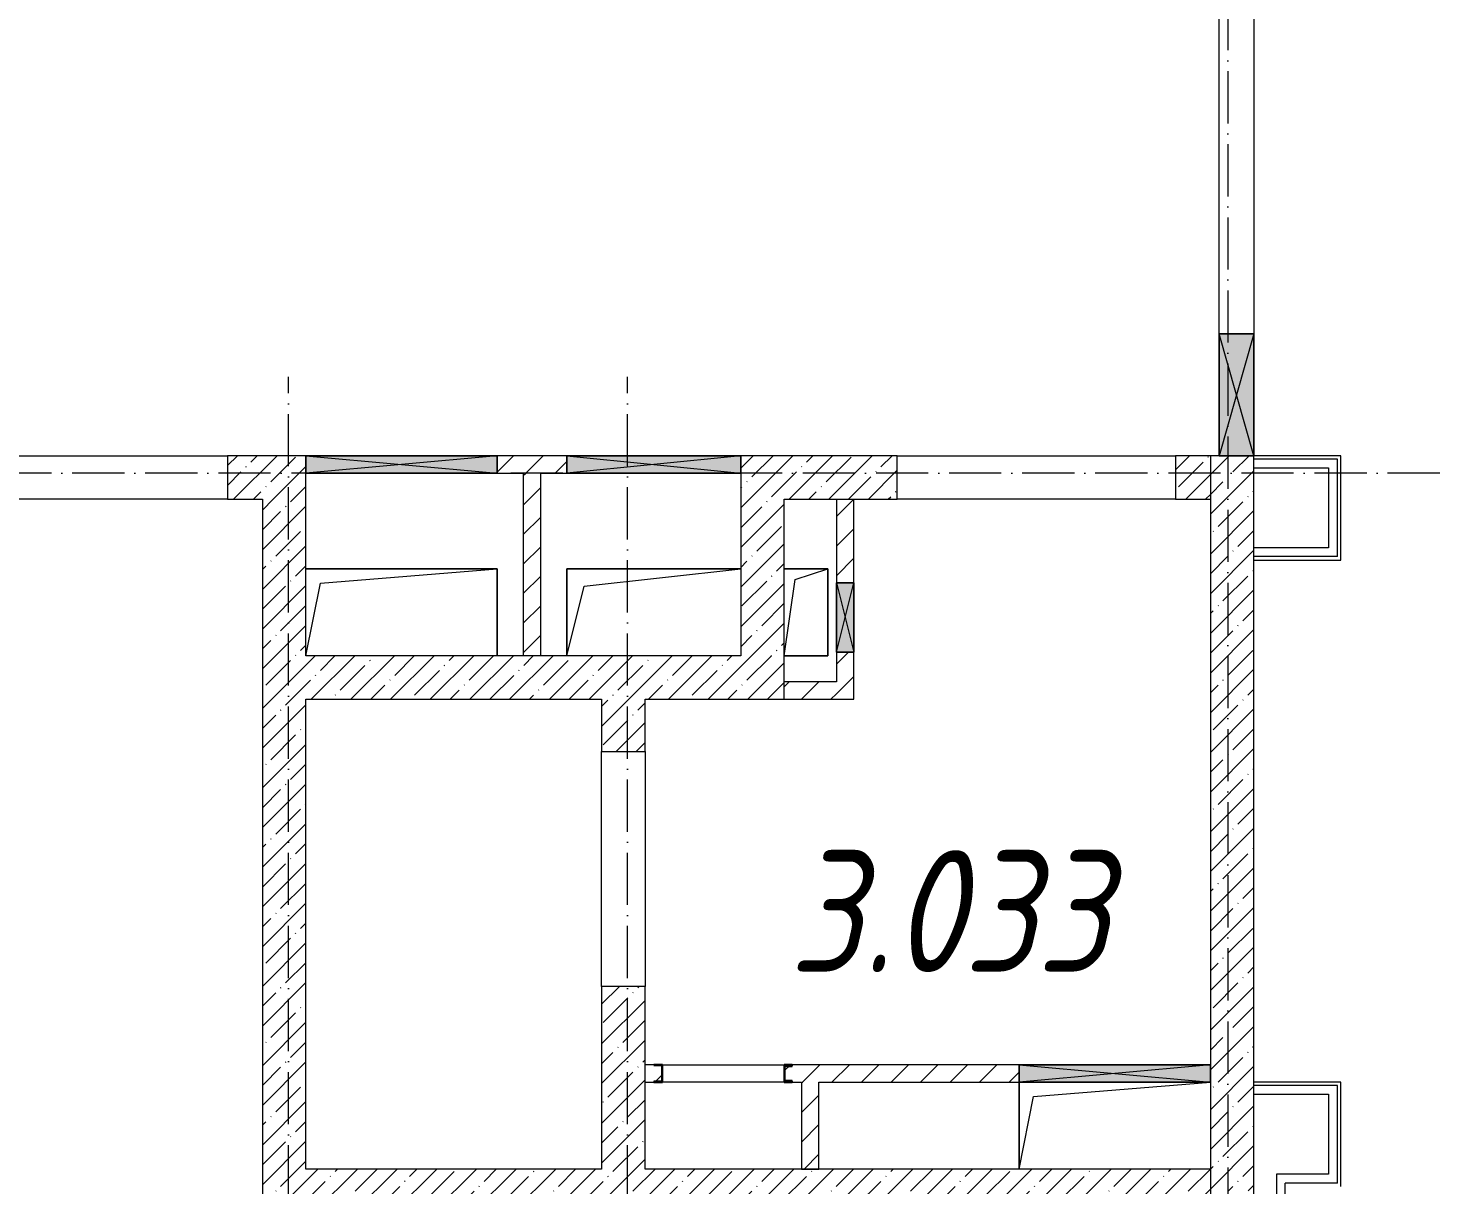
# Model space of a CAD drawing. Header units: millimetres. Extents: x -12989 to 629078, y -109036 to 555275.
# Drawn here: x 605714 to 613829, y -88625 to -81978 of the extents above; entities that cross this region are included whole.
import ezdxf

# ---------------------------------------------------------------- set-up
doc = ezdxf.new("R2010")
doc.units = ezdxf.units.MM
doc.linetypes.add('50_200_ШТРИХ_1Т_ш5_п1_п1_', pattern=[700, 500, -100, 0, -100])
for name, color, linetype, lineweight in [('A-DETL-GENF-OTLN', 7, 'Continuous', 9), ('A-FLOR-____-OTLN', 7, 'Continuous', 9), ('A-GENM-____-MCUT', 7, 'Continuous', 25), ('A-GENM-____-OTLN', 7, 'Continuous', 9), ('A-GENM-____-OTLN-1', 7, 'Continuous', 25), ('A-GLAZ-____-OTLN', 7, 'Continuous', 9), ('A-WALL-____-MCUT-1', 7, 'Continuous', 9), ('A-WALL-____-MCUT-3', 7, 'Continuous', 9), ('A-WALL-____-OTLN', 7, 'Continuous', 9), ('A-WALL-____-PATT-1', 7, 'Continuous', 9), ('A-WALL-FNSH-MCUT-1', 7, 'Continuous', 9), ('I-WALL-____-OTLN', 7, 'Continuous', 9), ('S-GRID-____-OTLN-1', 7, '50_200_ШТРИХ_1Т_ш5_п1_п1_', 9), ('Марки помещений', 7, 'Continuous', 9)]:
    doc.layers.add(name, color=color, linetype=linetype, lineweight=lineweight)
doc.styles.add('ISOCPEUR_I_2', font='isocpeui.ttf', dxfattribs={"width": 0.85, "height": 2.3})
pattern_1 = [(45, (523510.01, -90515.61), (-84.85281, 84.85281), [])]
pattern_2 = [(45, (523510, -90515.61), (-114.04925, 114.04925), []), (45, (523624.06, -90515.61), (-114.04925, 114.04925), [201.612, -40.322, 3.353, -36.97])]

# ---------------------------------------------------------------- blocks, each defined once
blk = doc.blocks.new('154_Фахверк_СКБ_Швеллер - Тип_100_3960_зеркало-28515619-АР1_План отверстий 3 этажа в осях 1-64_А-ГГ')
at = {"layer": 'A-GENM-____-MCUT'}
for p, q in [((175, 50), (125, 50)), ((125, 50), (125, -50)), ((128, 47), (175, 47)), ((128, -47), (128, 47)), ((175, 47), (175, 50)), ((125, -50), (175, -50)), ((175, -47), (128, -47)), ((175, -50), (175, -47))]:
    blk.add_line(p, q, dxfattribs=at)
blk = doc.blocks.new('154_Стойка_СКБ_Швеллер - СМ-2180_100-28318692-АР1_План отверстий 3 этажа в осях 1-64_А-ГГ')
at = {"layer": 'A-GENM-____-MCUT'}
for p, q in [((171, 50), (125, 50)), ((125, 50), (125, -50)), ((129.5, 42.4), (171, 42.4)), ((129.5, -42.4), (129.5, 42.4)), ((171, 42.4), (171, 50)), ((125, -50), (171, -50)), ((171, -42.4), (129.5, -42.4)), ((171, -50), (171, -42.4))]:
    blk.add_line(p, q, dxfattribs=at)
blk = doc.blocks.new('AR_Отверстие прямоугольное _в плите_ - AR_Отверстие прямоугольное _в плите_-V171-АР1_План отверстий 3 этажа в осях 1-64_А-ГГ')
at = {"layer": 'A-GENM-____-OTLN'}
for p, q in [((125, 250), (-125, 250)), ((-62.5, 187.5), (125, 250)), ((125, -250), (125, 250)), ((-125, -250), (-62.5, 187.5)), ((-125, -250), (125, -250))]:
    blk.add_line(p, q, dxfattribs=at)
blk = doc.blocks.new('AR_Отверстие прямоугольное _в плите_ - AR_Отверстие прямоугольное _в плите_-V206-АР1_План отверстий 3 этажа в осях 1-64_А-ГГ')
at = {"layer": 'A-GENM-____-OTLN'}
for p, q in [((500, 250), (-500, 250)), ((-500, 250), (-500, -250)), ((-400, 150), (500, 250)), ((-500, -250), (-400, 150))]:
    blk.add_line(p, q, dxfattribs=at)
blk = doc.blocks.new('AR_Отверстие прямоугольное _в плите_ - AR_Отверстие прямоугольное _в плите_-30552508-АР1_План отверстий 3 этажа в осях 1-64_А-ГГ')
at = {"layer": 'A-GENM-____-OTLN'}
for p, q in [((550, 250), (-550, 250)), ((-466.7, 166.7), (550, 250)), ((550, -250), (550, 250)), ((-550, -250), (-466.7, 166.7))]:
    blk.add_line(p, q, dxfattribs=at)
blk = doc.blocks.new('AR_Отверстие прямоугольное _в плите_ - AR_Отверстие прямоугольное _в плите_-V211-АР1_План отверстий 3 этажа в осях 1-64_А-ГГ')
at = {"layer": 'A-GENM-____-OTLN'}
for p, q in [((-550, 250), (-550, -250)), ((-466.7, 166.7), (550, 250)), ((-550, -250), (-466.7, 166.7))]:
    blk.add_line(p, q, dxfattribs=at)
blk = doc.blocks.new('AR_Отверстие прямоугольное _в стене_ - AR_Отверстие прямоугольное _в стене__ЭОМ-36424574-АР1_План отверстий 3 этажа в осях 1-64_А-ГГ')
at = {"layer": 'A-GLAZ-____-OTLN'}
blk.add_hatch(color=256, dxfattribs=at).paths.add_polyline_path([(350, 100), (-350, 100), (-350, -100), (350, -100)], flags=0)
at = {"layer": 'A-DETL-GENF-OTLN'}
for p, q in [((-350, -100), (-350, 100)), ((-350, 100), (350, 100)), ((350, 100), (-350, -100)), ((-350, 100), (350, -100)), ((350, 100), (-350, 100)), ((-350, 100), (-350, -100)), ((350, 100), (350, -100)), ((350, -100), (350, 100)), ((350, -100), (-350, -100)), ((-350, -100), (350, -100))]:
    blk.add_line(p, q, dxfattribs=at)
blk = doc.blocks.new('AR_Отверстие прямоугольное _в стене_ - AR_Отверстие прямоугольное _в стене__ОВ-36916333-АР1_План отверстий 3 этажа в осях 1-64_А-ГГ')
at = {"layer": 'A-GLAZ-____-OTLN'}
blk.add_hatch(color=256, dxfattribs=at).paths.add_polyline_path([(-90.5, -50), (550, -50), (550, 50), (-550, 50), (-550, -50)], flags=0)
at = {"layer": 'A-DETL-GENF-OTLN'}
for p, q in [((-550, -50), (-550, 50)), ((-550, 50), (550, 50)), ((550, 50), (-550, -50)), ((-550, 50), (550, -50)), ((550, 50), (-550, 50)), ((-550, 50), (-550, -50)), ((550, 50), (550, -50)), ((550, -50), (550, 50)), ((550, -50), (-550, -50)), ((-550, -50), (550, -50))]:
    blk.add_line(p, q, dxfattribs=at)
blk = doc.blocks.new('AR_Отверстие прямоугольное _в стене_ - AR_Отверстие прямоугольное _в стене__ОВ-36971683-АР1_План отверстий 3 этажа в осях 1-64_А-ГГ')
at = {"layer": 'A-GLAZ-____-OTLN'}
blk.add_hatch(color=256, dxfattribs=at).paths.add_polyline_path([(500, -50), (500, 50), (-500, 50), (-500, -50)], flags=0)
at = {"layer": 'A-DETL-GENF-OTLN'}
for p, q in [((-500, -50), (-500, 50)), ((-500, 50), (500, 50)), ((500, 50), (-500, -50)), ((-500, 50), (500, -50)), ((500, 50), (-500, 50)), ((-500, 50), (-500, -50)), ((500, 50), (500, -50)), ((500, -50), (500, 50)), ((500, -50), (-500, -50)), ((-500, -50), (500, -50))]:
    blk.add_line(p, q, dxfattribs=at)
blk = doc.blocks.new('AR_Отверстие прямоугольное _в стене_ - AR_Отверстие прямоугольное _в стене__ОВ-36913595-АР1_План отверстий 3 этажа в осях 1-64_А-ГГ')
at = {"layer": 'A-GLAZ-____-OTLN'}
blk.add_hatch(color=256, dxfattribs=at).paths.add_polyline_path([(550, -50), (550, 50), (-550, 50), (-550, -50), (474.6, -50)], flags=0)
at = {"layer": 'A-DETL-GENF-OTLN'}
for p, q in [((-550, -50), (-550, 50)), ((-550, 50), (550, 50)), ((550, 50), (-550, -50)), ((-550, 50), (550, -50)), ((550, 50), (-550, 50)), ((-550, 50), (-550, -50)), ((550, 50), (550, -50)), ((550, -50), (550, 50)), ((550, -50), (-550, -50)), ((-550, -50), (550, -50))]:
    blk.add_line(p, q, dxfattribs=at)
blk = doc.blocks.new('AR_Отверстие прямоугольное _в стене_ - AR_Отверстие прямоугольное _в стене__ОВ-36970111-АР1_План отверстий 3 этажа в осях 1-64_А-ГГ')
at = {"layer": 'A-GLAZ-____-OTLN'}
blk.add_hatch(color=256, dxfattribs=at).paths.add_polyline_path([(-200, -50), (200, -50), (200, 50), (-200, 50)], flags=0)
at = {"layer": 'A-DETL-GENF-OTLN'}
for p, q in [((-200, -50), (-200, 50)), ((-200, 50), (200, 50)), ((200, 50), (-200, -50)), ((-200, 50), (200, -50)), ((200, 50), (-200, 50)), ((-200, 50), (-200, -50)), ((200, 50), (200, -50)), ((200, -50), (200, 50)), ((200, -50), (-200, -50)), ((-200, -50), (200, -50))]:
    blk.add_line(p, q, dxfattribs=at)
blk = doc.blocks.new('3эт')
at = {"layer": 'S-GRID-____-OTLN-1', "color": 251, "ltscale": 0.6, "true_color": 0x636466}
for p, q in [((372870.7, -36982.5), (372870.7, -91346.1)), ((367470.7, -91346.1), (367470.7, -80328.4)), ((369420.7, -91346.1), (369420.7, -80328.4)), ((374089.5, -80882.4), (279101.9, -80882.4))]:
    blk.add_line(p, q, dxfattribs=at)

msp = doc.modelspace()

# ---------------------------------------------------------------- hatches: boundary and pattern name
at = {"layer": 'A-WALL-____-PATT-1'}
h = msp.add_hatch(dxfattribs=at)
h.set_pattern_fill('FP_38', color=256, style=0, pattern_type=2)
h.set_pattern_definition(pattern_2)
h.paths.add_polyline_path([(607310.0077, -84684.5723), (607310.0077, -84434.5723), (606860.0077, -84434.5723), (606860.0077, -84684.5723), (607060.0077, -84684.5723)], flags=0)
h.paths.add_polyline_path([(604910.0077, -84684.5723), (605260.0077, -84684.5723), (605260.0077, -84434.5723), (604660.0077, -84434.5723), (604660.0077, -84684.5723), (604799.688, -84684.5723)], flags=0)
h = msp.add_hatch(dxfattribs=at)
h.set_pattern_fill('FP_4', color=256, style=0, pattern_type=2)
h.set_pattern_definition(pattern_1)
h.paths.add_polyline_path([(608660.0077, -84534.5723), (608810.0077, -84534.5723), (608810.0077, -84434.5723), (608410.0077, -84434.5723), (608410.0077, -84534.5723), (608560.0077, -84534.5723)], flags=0)
h = msp.add_hatch(dxfattribs=at)
h.set_pattern_fill('FP_38', color=256, style=0, pattern_type=2)
h.set_pattern_definition(pattern_2)
h.paths.add_polyline_path([(612510.0077, -84684.5723), (612510.0077, -84434.5723), (612310.0077, -84434.5723), (612310.0077, -84684.5723)], flags=0)
h.paths.add_polyline_path([(610102.0809, -84684.5723), (610710.0077, -84684.5723), (610710.0077, -84434.5723), (609810.0077, -84434.5723), (609810.0077, -84684.5723), (610060.0077, -84684.5723)], flags=0)
h = msp.add_hatch(dxfattribs=at)
h.set_pattern_fill('FP_38', color=256, style=0, pattern_type=2)
h.set_pattern_definition(pattern_2)
h.paths.add_polyline_path([(612510.0077, -88659.5723), (612760.0077, -88659.5723), (612760.0077, -84434.5723), (612510.0077, -84434.5723), (612510.0077, -88061.5002)], flags=0)
h = msp.add_hatch(dxfattribs=at)
h.set_pattern_fill('FP_4', color=256, style=0, pattern_type=2)
h.set_pattern_definition(pattern_1)
h.paths.add_polyline_path([(608660.0077, -85584.5723), (608660.0077, -84534.5723), (608560.0077, -84534.5723), (608560.0077, -85584.5723)], flags=0)
h = msp.add_hatch(dxfattribs=at)
h.set_pattern_fill('FP_38', color=256, style=0, pattern_type=2)
h.set_pattern_definition(pattern_2)
h.paths.add_polyline_path([(607310.0077, -88784.5723), (607310.0077, -84684.5723), (607060.0077, -84684.5723), (607060.0077, -88784.5723)], flags=0)
h = msp.add_hatch(dxfattribs=at)
h.set_pattern_fill('FP_38', color=256, style=0, pattern_type=2)
h.set_pattern_definition(pattern_2)
h.paths.add_polyline_path([(610060.0077, -85584.5723), (610060.0077, -84684.5723), (609810.0077, -84684.5723), (609810.0077, -85584.5723)], flags=0)
h = msp.add_hatch(dxfattribs=at)
h.set_pattern_fill('FP_4', color=256, style=0, pattern_type=2)
h.set_pattern_definition(pattern_1)
h.paths.add_polyline_path([(610460.0077, -85834.5723), (610460.0077, -85564.5723), (610360.0077, -85564.5723), (610360.0077, -85834.5723)], flags=0)
h.paths.add_polyline_path([(610460.0077, -85164.5723), (610460.0077, -84684.5723), (610360.0077, -84684.5723), (610360.0077, -85164.5723), (610414.2934, -85164.5723)], flags=0)
h = msp.add_hatch(dxfattribs=at)
h.set_pattern_fill('FP_38', color=256, style=0, pattern_type=2)
h.set_pattern_definition(pattern_2)
h.paths.add_polyline_path([(610060.0077, -85834.5723), (610060.0077, -85584.5723), (607310.0077, -85584.5723), (607310.0077, -85834.5723), (609260.0077, -85834.5723)], flags=0)
h = msp.add_hatch(dxfattribs=at)
h.set_pattern_fill('FP_4', color=256, style=0, pattern_type=2)
h.set_pattern_definition(pattern_1)
h.paths.add_polyline_path([(610360.0077, -85834.5723), (610360.0077, -85734.5723), (610060.0077, -85734.5723), (610060.0077, -85834.5723), (610102.0809, -85834.5723)], flags=0)
h = msp.add_hatch(dxfattribs=at)
h.set_pattern_fill('FP_38', color=256, style=0, pattern_type=2)
h.set_pattern_definition(pattern_2)
h.paths.add_polyline_path([(609260.0077, -88534.5723), (609260.0077, -87484.5723), (609010.0077, -87484.5723), (609010.0077, -88534.5723)], flags=0)
h.paths.add_polyline_path([(609010.0077, -86134.5723), (609260.0077, -86134.5723), (609260.0077, -85834.5723), (609010.0077, -85834.5723)], flags=0)
h = msp.add_hatch(dxfattribs=at)
h.set_pattern_fill('FP_4', color=256, style=0, pattern_type=2)
h.set_pattern_definition(pattern_1)
h.paths.add_polyline_path([(609260.0077, -88034.5723), (609310.0077, -88034.5723), (609310.0077, -88031.5723), (609357.0077, -88031.5723), (609357.0077, -87937.5723), (609310.0077, -87937.5723), (609310.0077, -87934.5723), (609260.0077, -87934.5723), (609260.0077, -88031.5723)], flags=0)
h.paths.add_polyline_path([(610160.0077, -88034.5723), (611410.0077, -88034.5723), (611410.0077, -87934.5723), (610106.0077, -87934.5723), (610106.0077, -87942.1723), (610064.5077, -87942.1723), (610064.5077, -88026.9723), (610106.0077, -88026.9723), (610106.0077, -88034.5723)], flags=0)
h = msp.add_hatch(dxfattribs=at)
h.set_pattern_fill('FP_4', color=256, style=0, pattern_type=2)
h.set_pattern_definition(pattern_1)
h.paths.add_polyline_path([(610260.0077, -88534.5723), (610260.0077, -88034.5723), (610160.0077, -88034.5723), (610160.0077, -88534.5723)], flags=0)
h = msp.add_hatch(dxfattribs=at)
h.set_pattern_fill('FP_38', color=256, style=0, pattern_type=2)
h.set_pattern_definition(pattern_2)
h.paths.add_polyline_path([(612510.0077, -88784.5723), (612510.0077, -88534.5723), (607310.0077, -88534.5723), (607310.0077, -88784.5723), (611869.5451, -88784.5723)], flags=0)

# ---------------------------------------------------------------- linework, layer by layer
at = {"layer": 'A-FLOR-____-OTLN'}
for p, q in [((607310.0077, -85084.5723), (608410.0077, -85084.5723)), ((608410.0077, -85084.5723), (608410.0077, -85584.5723)), ((608810.0077, -85084.5723), (609810.0077, -85084.5723)), ((608810.0077, -85584.5723), (608810.0077, -85084.5723)), ((610060.0077, -85084.5723), (610310.0077, -85084.5723)), ((610310.0077, -85084.5723), (610310.0077, -85584.5723)), ((610310.0077, -85584.5723), (610060.0077, -85584.5723)), ((611410.0077, -88534.5723), (611410.0077, -88034.5723))]:
    msp.add_line(p, q, dxfattribs=at)
at = {"layer": 'A-WALL-____-MCUT-1'}
for p, q in [((607310.0077, -84434.5723), (606860.0077, -84434.5723)), ((606860.0077, -84434.5723), (606860.0077, -84684.5723)), ((610710.0077, -84434.5723), (609810.0077, -84434.5723)), ((610710.0077, -84684.5723), (610710.0077, -84434.5723)), ((612560.0077, -84434.5723), (612310.0077, -84434.5723)), ((612310.0077, -84434.5723), (612310.0077, -84684.5723)), ((612510.0077, -84434.5723), (612510.0077, -87934.5723)), ((612760.0077, -91934.5723), (612760.0077, -84434.5723)), ((607310.0077, -85584.5723), (607310.0077, -84534.5723)), ((609810.0077, -84534.5723), (609810.0077, -85584.5723)), ((606860.0077, -84684.5723), (607060.0077, -84684.5723)), ((607060.0077, -84684.5723), (607060.0077, -88784.5723)), ((610060.0077, -84684.5723), (610710.0077, -84684.5723)), ((610060.0077, -85834.5723), (610060.0077, -84684.5723)), ((612310.0077, -84684.5723), (612510.0077, -84684.5723)), ((609810.0077, -85584.5723), (607310.0077, -85584.5723)), ((607310.0077, -88534.5723), (607310.0077, -85834.5723)), ((607310.0077, -85834.5723), (609010.0077, -85834.5723)), ((609010.0077, -85834.5723), (609010.0077, -86134.5723)), ((609260.0077, -86134.5723), (609260.0077, -85834.5723)), ((609260.0077, -85834.5723), (610060.0077, -85834.5723)), ((609010.0077, -86134.5723), (609260.0077, -86134.5723)), ((609010.0077, -87484.5723), (609010.0077, -88534.5723)), ((609260.0077, -87484.5723), (609010.0077, -87484.5723)), ((609260.0077, -88534.5723), (609260.0077, -87484.5723)), ((612510.0077, -88034.5723), (612510.0077, -91934.5723)), ((609010.0077, -88534.5723), (607310.0077, -88534.5723)), ((612510.0077, -88534.5723), (609260.0077, -88534.5723))]:
    msp.add_line(p, q, dxfattribs=at)
at = {"layer": 'A-WALL-____-MCUT-3'}
for p, q in [((613240.0077, -84454.5723), (612760.0077, -84454.5723)), ((613240.0077, -85014.5723), (613240.0077, -84454.5723)), ((612760.0077, -84504.5723), (613190.0077, -84504.5723)), ((613190.0077, -84504.5723), (613190.0077, -84964.5723)), ((613190.0077, -84964.5723), (612760.0077, -84964.5723)), ((613240.0077, -85014.5723), (612760.0077, -85014.5723)), ((613240.0077, -88054.5723), (612760.0077, -88054.5723)), ((612760.0077, -88104.5723), (613190.0077, -88104.5723)), ((613190.0077, -88104.5723), (613190.0077, -88564.5723)), ((613240.0077, -88614.5723), (613240.0077, -88054.5723)), ((613190.0077, -88564.5723), (612890.0077, -88564.5723)), ((612890.0077, -88564.5723), (612890.0077, -91654.5723)), ((613240.0077, -88614.5723), (612940.0077, -88614.5723)), ((612940.0077, -91604.5723), (612940.0077, -88614.5723))]:
    msp.add_line(p, q, dxfattribs=at)
at = {"layer": 'A-WALL-____-OTLN'}
for p, q in [((605260.0077, -84434.5723), (606860.0077, -84434.5723)), ((610710.0077, -84434.5723), (612310.0077, -84434.5723)), ((606860.0077, -84684.5723), (605260.0077, -84684.5723)), ((612310.0077, -84684.5723), (610710.0077, -84684.5723)), ((609010.0077, -87484.5723), (609010.0077, -86134.5723)), ((609260.0077, -86134.5723), (609260.0077, -87484.5723))]:
    msp.add_line(p, q, dxfattribs=at)
at = {"layer": 'A-WALL-FNSH-MCUT-1'}
for p, q in [((608810.0077, -84434.5723), (608410.0077, -84434.5723)), ((613260.0077, -84434.5723), (612760.0077, -84434.5723)), ((613260.0077, -85034.5723), (613260.0077, -84434.5723)), ((608410.0077, -84534.5723), (608560.0077, -84534.5723)), ((608560.0077, -84534.5723), (608560.0077, -85584.5723)), ((608660.0077, -84534.5723), (608810.0077, -84534.5723)), ((608660.0077, -85584.5723), (608660.0077, -84534.5723)), ((610360.0077, -84684.5723), (610360.0077, -85164.5723)), ((610460.0077, -85164.5723), (610460.0077, -84684.5723)), ((612760.0077, -85034.5723), (613260.0077, -85034.5723)), ((610360.0077, -85564.5723), (610360.0077, -85734.5723)), ((610460.0077, -85834.5723), (610460.0077, -85564.5723)), ((610360.0077, -85734.5723), (610060.0077, -85734.5723)), ((610060.0077, -85834.5723), (610460.0077, -85834.5723)), ((609310.0077, -87934.5723), (609260.0077, -87934.5723)), ((611410.0077, -87934.5723), (610106.0077, -87934.5723)), ((609260.0077, -88034.5723), (609310.0077, -88034.5723)), ((610106.0077, -88034.5723), (610160.0077, -88034.5723)), ((610160.0077, -88034.5723), (610160.0077, -88534.5723)), ((610260.0077, -88034.5723), (611410.0077, -88034.5723)), ((610260.0077, -88534.5723), (610260.0077, -88034.5723)), ((613260.0077, -88034.5723), (612760.0077, -88034.5723)), ((613260.0077, -88634.5723), (613260.0077, -88034.5723)), ((610160.0077, -88534.5723), (610260.0077, -88534.5723))]:
    msp.add_line(p, q, dxfattribs=at)
at = {"layer": 'I-WALL-____-OTLN'}
for p, q in [((612560.0077, -83734.5723), (612560.0077, -81534.5723)), ((612760.0077, -81534.5723), (612760.0077, -83734.5723)), ((609360.0077, -87934.5723), (610060.0077, -87934.5723)), ((610060.0077, -88034.5723), (609360.0077, -88034.5723))]:
    msp.add_line(p, q, dxfattribs=at)

# ---------------------------------------------------------------- block references
msp.add_blockref('3эт', (239739.3002, -3652.1582))
at = {"layer": 'A-GENM-____-OTLN'}
for name, p in [('AR_Отверстие прямоугольное _в плите_ - AR_Отверстие прямоугольное _в плите_-30552508-АР1_План отверстий 3 этажа в осях 1-64_А-ГГ', (607860.0077, -85334.5723)), ('AR_Отверстие прямоугольное _в плите_ - AR_Отверстие прямоугольное _в плите_-V206-АР1_План отверстий 3 этажа в осях 1-64_А-ГГ', (609310.0077, -85334.5723)), ('AR_Отверстие прямоугольное _в плите_ - AR_Отверстие прямоугольное _в плите_-V171-АР1_План отверстий 3 этажа в осях 1-64_А-ГГ', (610185.0077, -85334.5723)), ('AR_Отверстие прямоугольное _в плите_ - AR_Отверстие прямоугольное _в плите_-V211-АР1_План отверстий 3 этажа в осях 1-64_А-ГГ', (611960.0077, -88284.5723))]:
    msp.add_blockref(name, p, dxfattribs=at)
at = {"layer": 'A-GENM-____-OTLN-1', "rotation": 180}
msp.add_blockref('154_Фахверк_СКБ_Швеллер - Тип_100_3960_зеркало-28515619-АР1_План отверстий 3 этажа в осях 1-64_А-ГГ', (609485.0077, -87984.5723), dxfattribs=at)
at = {"layer": 'A-GENM-____-OTLN-1'}
msp.add_blockref('154_Стойка_СКБ_Швеллер - СМ-2180_100-28318692-АР1_План отверстий 3 этажа в осях 1-64_А-ГГ', (609935.0077, -87984.5723), dxfattribs=at)
at = {"layer": 'A-GLAZ-____-OTLN'}
for name, p, rotation in [('AR_Отверстие прямоугольное _в стене_ - AR_Отверстие прямоугольное _в стене__ЭОМ-36424574-АР1_План отверстий 3 этажа в осях 1-64_А-ГГ', (612660.0077, -84084.5723), 269.9999999999999), ('AR_Отверстие прямоугольное _в стене_ - AR_Отверстие прямоугольное _в стене__ОВ-36970111-АР1_План отверстий 3 этажа в осях 1-64_А-ГГ', (610410.0077, -85364.5723), 90)]:
    msp.add_blockref(name, p, dxfattribs=dict(at, rotation=rotation))
for name, p in [('AR_Отверстие прямоугольное _в стене_ - AR_Отверстие прямоугольное _в стене__ОВ-36913595-АР1_План отверстий 3 этажа в осях 1-64_А-ГГ', (607860.0077, -84484.5723)), ('AR_Отверстие прямоугольное _в стене_ - AR_Отверстие прямоугольное _в стене__ОВ-36971683-АР1_План отверстий 3 этажа в осях 1-64_А-ГГ', (609310.0077, -84484.5723)), ('AR_Отверстие прямоугольное _в стене_ - AR_Отверстие прямоугольное _в стене__ОВ-36916333-АР1_План отверстий 3 этажа в осях 1-64_А-ГГ', (611960.0077, -87984.5723))]:
    msp.add_blockref(name, p, dxfattribs=at)

# ---------------------------------------------------------------- texts
at = {"layer": 'Марки помещений', "insert": (610087.9417, -86701.7657), "char_height": 700, "width": 785.65375, "attachment_point": 1, "style": 'ISOCPEUR_I_2'}
msp.add_mtext('3.033', dxfattribs=at)

doc.saveas('drawing.dxf')
